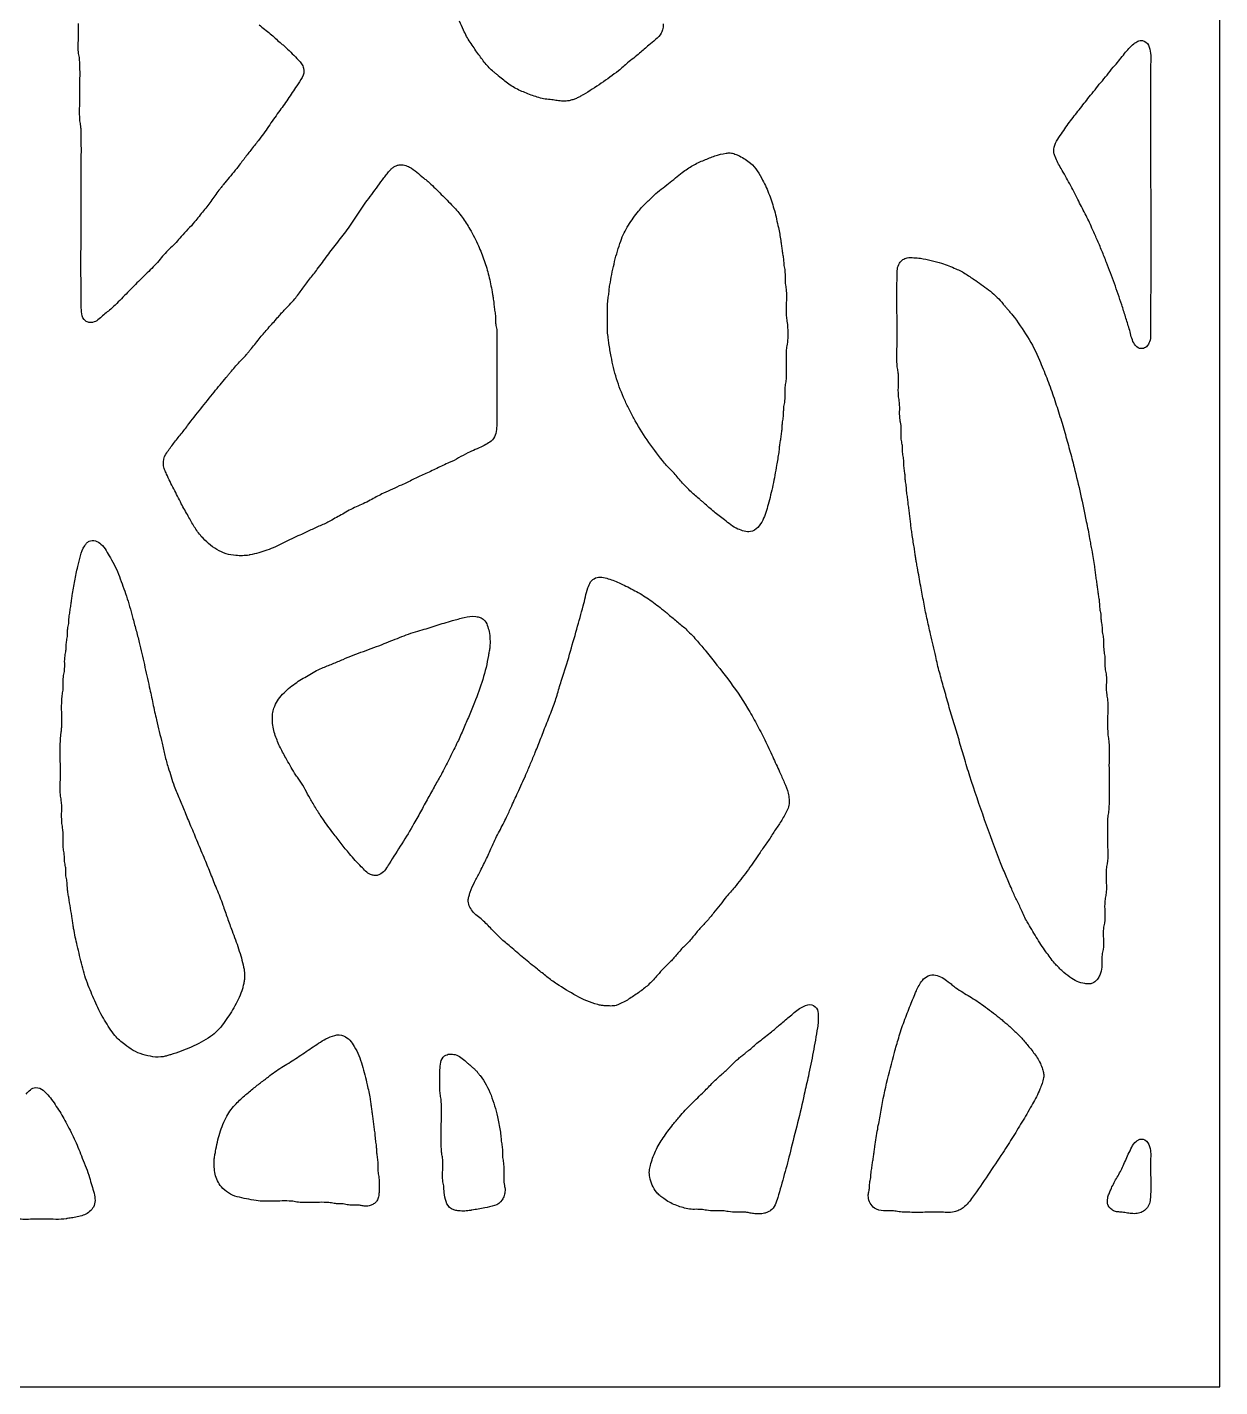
# Model space of a CAD drawing. Extents: x 0 to 950, y 0 to 950.
# Drawn here: x 519.5 to 950, y 0 to 490.7 of the extents above; entities that cross this region are included whole.
import ezdxf

# ---------------------------------------------------------------- set-up
doc = ezdxf.new("R2010")
doc.units = 0
doc.layers.add('OBRYS', color=7, linetype='CONTINUOUS')
doc.layers.add('VYREZY', color=1, linetype='CONTINUOUS')

msp = doc.modelspace()

# ---------------------------------------------------------------- linework, layer by layer
at = {"layer": 'OBRYS'}
msp.add_lwpolyline([(0, 0), (950, 0), (950, 950), (0, 950)], close=True, dxfattribs=at)
at = {"layer": 'VYREZY'}
for points in [[(603.211, 491.5436, 0.01465603), (605.216, 489.9291, -0.00839549), (607.2416, 488.3394, -0.0254307), (609.0154, 486.7423, 0.02438268), (610.7861, 485.1412, 0.00147913), (611.8631, 484.2642, -0.02120708), (612.9037, 483.3462, -0.00268854), (615.2005, 481.1162, -0.01207279), (617.4298, 478.8199, -0.02701636), (618.565, 477.4514, -0.1082009), (619.2788, 475.8652, -0.18769182), (618.7276, 472.5295, -0.01286226), (616.7995, 469.4578, -0.00330523), (613.589, 464.6925, -0.00939246), (610.259, 460.011, 0.01337853), (606.6259, 454.8162, -0.02239918), (602.9021, 449.6911, -0.00210106), (601.5358, 447.9922, 0.00726477), (600.1872, 446.2795, -0.00060865), (597.6584, 442.9784, -0.00062397), (595.1215, 439.6836, -0.01403771), (592.9884, 437.0751, 0.01018811), (590.8348, 434.4826, -0.0005405), (589.9695, 433.3991, 0.00036046), (589.1038, 432.3158, 0.01875102), (586.1625, 428.3324, -0.02736851), (583.1554, 424.4033, 0.01151259), (581.5261, 422.4089, -0.00428372), (579.9255, 420.3906, -0.03128198), (577.5061, 417.7494, 0.02974185), (575.0782, 415.1152, -0.03268026), (571.2748, 411.0372, 0.03273395), (567.472, 406.9587, -0.03066037), (563.408, 402.5638, 0.00555149), (559.1208, 398.3708, 0.00430052), (554.6329, 393.805, -0.01296218), (550.0679, 389.319, -0.0201734), (548.4139, 387.8961, 0.01422677), (546.7425, 386.4925, -0.01167423), (545.0577, 385.063, -0.12206621), (543.1145, 384.1544, -0.09695928), (541.78, 384.153, -0.12100087), (540.5813, 384.7071, -0.19597247), (539.2033, 387.1712, -0.02801197), (539, 390.2084, -0.00405985), (538.9404, 412.2115, 0.00135325), (539, 434.2151, -0.00215306), (539.0396, 443.4169, 0.00646016), (539, 452.6179, 0.01516722), (538.9342, 454.0007, 0.01610587), (538.7821, 455.3766, 0.01047375), (538.6221, 456.3476, -0.03125537), (538.5029, 457.3227, -0.02203052), (538.4422, 461.3214, 0.00722137), (538.5, 465.3236, -0.00459887), (538.557, 471.5256, 0.01383269), (538.4996, 477.7255, 0.00972608), (538.4438, 478.7132, 0.01582718), (538.3377, 479.6965, 0.02397971), (538.155, 480.6618, -0.04094638), (538.0054, 481.6305, -0.0263552), (537.9421, 485.0285, 0.00851311), (538, 488.4309, -0.00692207), (538.0499, 492.0328, 0.02109738)], [(749.0745, 491.9319, -0.08094208), (748.9815, 490.2, -0.07253863), (748.3689, 488.5725, -0.09822145), (746.3497, 486.1783, 0.0085348), (743.8903, 484.1427, -0.00486977), (742.2201, 482.7394, 0.01060396), (740.5664, 481.3174, -0.01992647), (738.4318, 479.55, 0.00746575), (736.2523, 477.8351, 0.01938731), (734.611, 476.3945, -0.02425941), (732.9564, 474.9706, -0.01607222), (726.7144, 470.4198, -0.01687166), (720.1867, 466.29, -0.00268805), (718.9914, 465.5977, -0.03628761), (717.7492, 465.0021, -0.00781753), (716.4526, 464.5158, -0.03633726), (715.1217, 464.1466, -0.0590733), (712.956, 463.9731, -0.02557866), (710.7797, 464.1677, -0.01809179), (709.8138, 464.34, 0.02690394), (708.8458, 464.4952, 0.00712945), (707.6676, 464.6025, -0.02477999), (706.4954, 464.7512, -0.045181), (701.9398, 465.9925, -0.0131008), (697.5431, 467.7614, -0.05189549), (693.4081, 470.0875, -0.02916365), (689.6887, 473.061, 0.01154242), (688.7867, 473.8358, 0.00001575), (687.8667, 474.5897, -0.05359366), (684.822, 477.6846, -0.01385331), (682.2069, 481.1794, -0.00635282), (679.4003, 485.264, -0.04631328), (677.0484, 489.6027, 0.00995638), (675.58, 492.855, -0.02368905)], [(519.1068, 105.6599, -0.04757917), (520.656, 107.2117, -0.16407263), (522.605, 107.9585, -0.19583379), (525.2739, 106.9961, -0.03320123), (527.4051, 104.8049, -0.0285695), (529.1953, 102.4403, -0.00081122), (530.8463, 99.9707, -0.01527659), (532.4188, 97.4463, -0.01520166), (533.8347, 94.8309, -0.00588028), (536.7937, 88.7672, -0.02259634), (539.4004, 82.551, 0.01042393), (540.7667, 79.0565, -0.02967519), (541.9956, 75.5175, 0.00612585), (542.832, 72.6852, -0.01290016), (543.6298, 69.8425, -0.05415751), (543.9883, 67.291, -0.13731971), (543.3913, 64.8676, -0.17219568), (540.2254, 62.1173, -0.05996419), (535.9496, 61.0053, -0.00407968), (534.9743, 60.8812, 0.00778611), (534, 60.75, 0.0618168), (533.8112, 60.6971, -0.06402504), (533.6222, 60.6451, -0.04316139), (529.8479, 60.4396, 0.007965), (526.0548, 60.5, 0.00464198), (520.6584, 60.4499, -0.01396907), (515.2639, 60.5004, -0.01006177)]]:
    msp.add_lwpolyline(points, format="xyb", dxfattribs=at)
for points in [[(922.1166, 374.6798, -0.23221837), (920.0371, 375.3483, -0.09423405), (918.657, 377.3002, -0.05395452), (917.915, 379.5411, 0.02380835), (917.3064, 381.8334, -0.00322205), (915.9617, 386.1692, 0.00687394), (914.5856, 390.4947, 0.00404014), (911.96, 398.1641, 0.01068818), (909.1102, 405.7514, 0.00076065), (907.412, 409.9761, 0.00729902), (905.6462, 414.1724, 0.0058196), (904.7473, 416.1609, -0.00863675), (903.8597, 418.1544, 0.02088413), (901.3831, 423.3688, -0.00556438), (898.7458, 428.5091, 0.00849825), (895.81, 434.1495, 0.0067934), (892.703, 439.6977, -0.00651149), (891.5329, 441.7845, -0.03250757), (890.531, 443.9517, -0.0376952), (890.1345, 445.2672, -0.07972434), (890.0553, 446.6254, -0.1180144), (891.0807, 449.5629, -0.00451537), (892.8333, 452.2391, -0.01449047), (896.159, 456.9192, -0.00740628), (899.6874, 461.4505, 0.00833515), (901.5084, 463.798, -0.01595661), (903.3642, 466.1166, 0.01635581), (905.4672, 468.7483, -0.0226037), (907.6018, 471.3523, 0.02290828), (909.8614, 474.1121, -0.02294236), (912.1211, 476.8717, 0.01855931), (913.8965, 479.0015, -0.00575081), (915.6179, 481.1774, -0.01326419), (917.1757, 482.9997, -0.03871047), (918.9096, 484.6462, -0.05223711), (920.3958, 485.6153, -0.16806272), (922.0652, 485.8513, -0.23799234), (924.2213, 484.1783, -0.091744), (924.9959, 481.2741, -0.02880348), (925.0601, 478.0768, 0.00937938), (925, 474.8747, 0.00049574), (925.0464, 428.0759, -0.00148721), (925, 381.2772, -0.00032532), (924.9889, 378.8693, -0.11887058), (924.4281, 376.5965, -0.08383175), (923.483, 375.3424, -0.1543194)], [(780.6217, 308.6474, -0.11864058), (778.3049, 308.7668, -0.02724168), (776.0605, 309.5661, -0.0677979), (773.5214, 311.0607, 0.00343459), (771.1734, 312.885, -0.00505052), (767.4259, 315.8161, -0.01913906), (763.827, 318.9228, 0.0101402), (762.9399, 319.7169, 0.00624263), (762.0271, 320.4816, -0.02225299), (758.7556, 323.4057, -0.01309764), (755.6968, 326.5556, -0.02007129), (754.1546, 328.3702, 0.02710265), (752.5882, 330.1618, 0.00151462), (751.0531, 331.727, -0.02473029), (749.5941, 333.3598, -0.01467403), (743.9548, 340.7709, -0.0268877), (738.9552, 348.6167, -0.0146671), (737.0082, 352.318, -0.00481298), (735.2061, 356.0939, -0.03553858), (732.2546, 363.8267, -0.02666252), (730.2829, 371.8748, -0.00361013), (729.8615, 374.1938, -0.01060832), (729.5064, 376.5233, -0.00372395), (729.386, 377.4998, 0.00857613), (729.2562, 378.4751, -0.00619798), (729.0945, 379.647, -0.02244689), (729.0003, 380.8251, -0.00986377), (728.9274, 385.6234, -0.00530884), (729.0001, 390.4224, -0.01233954), (729.0599, 391.6074, -0.01677221), (729.1886, 392.7867, -0.01247974), (729.3519, 393.7548, 0.02223085), (729.4963, 394.7253, 0.01573178), (729.5672, 395.7117, -0.02787545), (729.6619, 396.6951, -0.01159724), (729.8327, 397.6611, 0.00910544), (730.0083, 398.6264, -0.02043881), (731.5521, 406.142, -0.02340112), (733.7475, 413.4916, -0.05723034), (736.5022, 419.174, -0.02975881), (740.216, 424.3189, -0.02780662), (742.9083, 427.2655, -0.00425645), (745.7881, 430.0376, -0.02800055), (748.358, 432.2103, 0.00806279), (751.0162, 434.2819, -0.00294459), (753.4952, 436.2549, 0.00077115), (755.9828, 438.2172, -0.03905342), (759.7577, 440.7521, -0.03276855), (763.8601, 442.7225, -0.00770897), (767.7392, 444.213, -0.05825624), (771.7537, 445.1744, 0.00915932), (772.5071, 445.2782, -0.06185087), (773.2616, 445.3022, -0.06915093), (774.9787, 444.9004, -0.01980793), (776.612, 444.1952, -0.03496471), (778.6769, 443.021, -0.02870725), (780.5774, 441.5929, -0.07240431), (783.0609, 438.7868, -0.02330815), (784.984, 435.5294, -0.03361633), (787.4007, 430.1101, -0.0175826), (789.2541, 424.4631, -0.02202845), (789.9947, 421.4088, 0.00815463), (790.6509, 418.3326, -0.01043313), (791.132, 416.0259, -0.01366048), (791.5013, 413.6991, 0.00598873), (791.7519, 411.9478, -0.00626351), (792.0014, 410.1964, 0.00925098), (792.2615, 408.4462, -0.01606681), (792.4976, 406.6932, -0.00894191), (792.5803, 405.7093, 0.01956813), (792.6838, 404.7279, 0.01735056), (792.8587, 403.7611, -0.03673893), (792.9957, 402.7904, -0.02157642), (793.0567, 400.2068, 0.04045589), (793.2147, 397.6333, 0.01126821), (793.376, 396.6631, -0.03183868), (793.497, 395.6888, -0.02861053), (793.5096, 391.0909, 0.02632597), (793.5013, 386.4918, 0.02395239), (793.5982, 385.513, -0.0008477), (793.7404, 384.5386, -0.00319374), (793.9018, 383.3667, -0.02375059), (793.9997, 382.1892, -0.01120373), (794.0387, 379.2002, -0.0328177), (793.8152, 376.225, -0.01853471), (793.6416, 375.258, 0.03709605), (793.5043, 374.2872, 0.02482631), (793.4407, 370.4906, -0.00864721), (793.5, 366.6898, -0.00508837), (793.4764, 364.7026, -0.02964067), (793.3153, 362.7251, -0.01853726), (793.1417, 361.7581, 0.03708924), (793.0043, 360.7873, 0.02545782), (792.961, 358.0001, -0.04403218), (792.8148, 355.2236, -0.01793135), (792.6423, 354.2565, 0.03556863), (792.5043, 353.2857, 0.01725495), (792.4406, 351.5003, -0.03495544), (792.3141, 349.7216, -0.01699138), (792.1432, 348.7543, 0.03332757), (792.0042, 347.7836, 0.0117998), (791.9219, 346.2018, -0.02977146), (791.7831, 344.6264, -0.00133004), (791.6361, 343.6548, 0.0059611), (791.4982, 342.682, -0.00926938), (791.2383, 340.9318, 0.01607334), (791.0022, 339.1788, 0.0090746), (790.9198, 338.195, -0.02216204), (790.8118, 337.2145, -0.00820762), (790.4122, 334.893, 0.00653868), (790.0049, 332.5728, -0.01199601), (788.6699, 325.4275, -0.01375502), (786.969, 318.3611, -0.01546629), (786.1082, 315.5247, -0.02913661), (784.9996, 312.7796, -0.07093655), (783.2546, 310.1376, -0.16670968)], [(599.6221, 300.1451, -0.03551488), (597.2425, 299.9455, -0.0182474), (594.8507, 300.0025, -0.12329239), (587.9814, 302.17, -0.07449784), (582.3634, 306.8993, -0.04821971), (579.8177, 310.4203, -0.00353028), (577.6391, 314.2027, 0.00132443), (576.3609, 316.4446, -0.01389553), (575.14, 318.7171, 0.00384716), (572.4181, 324.0369, -0.01310682), (569.796, 329.4045, -0.01405465), (569.103, 331.0433, -0.06453803), (568.6781, 332.7566, -0.17524168), (569.5938, 336.6188, -0.01921424), (572.0381, 340.056, -0.00714107), (574.7455, 343.4673, 0.01050234), (577.4295, 346.8963, -0.00890927), (582.1685, 352.9903, 0.00086931), (587.0056, 359.0083, -0.00790335), (589.1526, 361.6038, 0.00820754), (591.298, 364.2006, 0.00062696), (592.0383, 365.1296, -0.00931139), (592.7945, 366.0454, 0.00450376), (594.4569, 368.0199, -0.02164843), (596.1844, 369.9344, 0.00206145), (597.5757, 371.3599, 0.02123662), (598.8979, 372.8473, -0.00241612), (599.6537, 373.7648, -0.00340623), (600.4202, 374.6735, 0.01362985), (602.0384, 376.6738, -0.00685873), (603.63, 378.6963, -0.01707826), (605.0603, 380.3452, 0.01608474), (606.4941, 381.9913, -0.01901223), (608.2005, 383.9275, 0.01877709), (609.9079, 385.8629, -0.00900572), (611.0642, 387.2265, -0.01466966), (612.2834, 388.5334, 0.00245647), (614.2348, 390.5254, 0.0236636), (616.0775, 392.6141, 0.00372039), (617.4264, 394.3234, 0.01177034), (618.7214, 396.0732, -0.01385992), (621.4436, 399.7193, 0.00645172), (624.2203, 403.3257, 0.00138177), (627.8863, 408.2449, -0.00530728), (631.5907, 413.1349, -0.00449332), (633.5527, 415.6219, 0.01904163), (635.4401, 418.1632, 0.00384367), (639.3145, 423.9115, -0.014647), (643.3105, 429.5725, 0.00228963), (645.554, 432.5898, 0.00359514), (647.7619, 435.6332, -0.01118591), (648.8297, 437.0591, -0.01039073), (649.9582, 438.4377, -0.00929592), (650.7393, 439.3188, -0.05906411), (651.627, 440.0801, -0.03997719), (652.642, 440.6492, -0.071161), (653.7496, 440.9785, -0.09878697), (655.6952, 440.8811, -0.06602719), (657.5249, 440.1529, -0.05048261), (660.1134, 438.3377, 0.00936417), (662.5563, 436.3062, 0.00450198), (663.6471, 435.4492, -0.0250812), (664.7004, 434.5491, -0.00867558), (668.9864, 430.3545, -0.00207257), (673.1819, 426.068, -0.03800132), (676.4766, 422.113, -0.01962683), (679.3008, 417.7963, -0.02134601), (680.915, 414.8233, -0.00566289), (682.3676, 411.7649, -0.02451884), (684.5088, 406.4511, -0.02416476), (686.1235, 400.9541, -0.0074402), (686.7731, 398.0829, -0.00720457), (687.3384, 395.1939, -0.01063371), (687.5543, 393.835, 0.00561376), (687.7565, 392.4737, -0.01025905), (687.892, 391.4994, -0.00396805), (687.9998, 390.5215, 0.00304337), (688.1058, 389.5431, 0.00792381), (688.2332, 388.5674, 0.00520701), (688.3862, 387.5956, -0.0263164), (688.4978, 386.6195, -0.01885893), (688.5353, 385.0292, 0.03754696), (688.6319, 383.4449, 0.03117649), (688.8253, 382.4826, -0.04539596), (688.9909, 381.5173, -0.02897733), (689.0587, 378.3218, 0.00917622), (689, 375.1213, 0.00174834), (689.0482, 361.3273, -0.00524541), (689, 347.534, -0.02991361), (688.7938, 344.7452, -0.12172098), (687.7955, 342.2153, -0.10627747), (686.0664, 340.6335, -0.01390365), (683.9652, 339.4819, -0.02299156), (681.2579, 338.2482, 0.02115902), (678.5457, 337.0243, 0.01579264), (675.2328, 335.2238, -0.03237106), (671.8674, 333.5368, 0.01675603), (667.364, 331.4525, -0.01641434), (662.8619, 329.3651, 0.02077425), (658.7333, 327.4069, -0.02113919), (654.6034, 325.4519, 0.01629204), (651.3598, 323.9547, -0.01621064), (648.1164, 322.4569, 0.02393859), (645.9752, 321.4277, 0.00717604), (643.8999, 320.2661, -0.02412139), (641.4336, 318.9934, -0.00682753), (638.8906, 317.8745, 0.02409772), (636.3895, 316.6693, 0.00717611), (633.9661, 315.3087, -0.00921357), (631.7115, 314.055, 0.00894844), (629.4562, 312.8024, -0.03226577), (625.7268, 310.953, 0.01651344), (621.9352, 309.2193, -0.0082512), (619.9654, 308.2789, -0.00718005), (617.9675, 307.3998, 0.02157854), (612.0474, 304.5886, -0.03496931), (606.0633, 301.9409, -0.01568712), (603.0667, 300.9635, -0.02768372), (600, 300.2501, 0.0512075), (599.8112, 300.1967, -0.05585188)], [(904.0597, 145.6695, -0.09849562), (902.7039, 145.4327, -0.01835234), (901.3042, 145.5171, -0.08764948), (898.4757, 146.3051, -0.04386067), (895.9193, 147.8176, -0.03109817), (892.9865, 150.2091, -0.02593276), (890.3433, 152.9205, -0.02540949), (888.7454, 154.9373, 0.00437048), (887.2319, 157.0222, -0.02529519), (883.7256, 162.3032, -0.00035385), (880.4906, 167.7641, -0.02259236), (879.3742, 169.8625, -0.01084613), (878.3997, 172.0324, 0.01798824), (876.6364, 175.8137, -0.01868279), (874.8785, 179.5972, 0.00280375), (872.8575, 184.3348, -0.00743734), (870.8808, 189.0905, -0.01125574), (865.0833, 204.6552, -0.00458877), (859.7808, 220.399, -0.0076984), (858.7302, 223.792, 0.00679616), (857.6856, 227.187, -0.01406993), (855.8633, 233.4315, 0.01554826), (854.0227, 239.67, -0.0122389), (852.1409, 245.8961, 0.00329444), (850.3703, 252.1567, -0.00627559), (849.5835, 255.0032, 0.00514271), (848.8031, 257.8516, -0.01496629), (848.0799, 260.7107, -0.0022536), (847.4553, 263.5942, 0.00802992), (846.5352, 267.617, -0.00321175), (845.5762, 271.6311, -0.00256695), (844.9243, 274.5067, 0.00101586), (844.2812, 277.3844, -0.01138187), (843.1158, 283.16, 0.00378286), (842.038, 288.954, -0.00801218), (841.4547, 292.244, 0.00775245), (840.8732, 295.5342, 0.00349525), (840.6807, 296.4966, -0.01104751), (840.5027, 297.4616, 0.00316644), (840.242, 299.0123, -0.01073361), (840.0049, 300.5664, -0.00307331), (839.8833, 301.543, 0.01131269), (839.7457, 302.5173, 0.00189575), (839.3543, 304.8434, -0.01027488), (839.002, 307.1752, 0.00498266), (838.8654, 308.1488, 0.00019608), (838.7187, 309.121, -0.0141729), (838.4795, 311.0756, 0.01361969), (838.2424, 313.0304, -0.0064839), (838.11, 314.0059, -0.00507434), (838.0001, 314.9842, 0.00323636), (837.8938, 315.9632, 0.00826064), (837.7651, 316.9394, -0.00081609), (837.6219, 317.9128, -0.01071667), (837.5013, 318.889, -0.00281227), (837.4068, 319.8706, 0.01380201), (837.2909, 320.8496, 0.00851375), (837.1318, 321.82, -0.02414719), (837.0032, 322.7939, -0.01535205), (836.941, 323.9819, 0.02978194), (836.8448, 325.1661, 0.02275152), (836.663, 326.1311, -0.03540994), (836.5059, 327.099, -0.01225155), (836.4152, 328.4809, 0.02551742), (836.2879, 329.8586, 0.01089685), (836.1264, 330.829, -0.03041364), (836.0031, 331.8035, -0.01179277), (835.929, 333.5869, 0.0311097), (835.7864, 335.3632, 0.01009193), (835.6273, 336.334, -0.02795264), (835.503, 337.3085, -0.01841812), (835.4557, 338.6987, 0.03502713), (835.3623, 340.084, 0.02960714), (835.1706, 341.0474, -0.04457696), (835.008, 342.014, -0.03300126), (834.9759, 344.8061, 0.04784345), (834.8613, 347.5893, 0.02962099), (834.67, 348.5528, -0.04453723), (834.5078, 349.5194, -0.02894705), (834.4463, 352.7045, 0.04525587), (834.2816, 355.8782, 0.01034774), (834.1218, 356.8493, -0.03116271), (834.0028, 357.8245, -0.03085313), (834.0126, 361.6259, 0.03464497), (833.9937, 365.4253, 0.0351877), (833.7385, 367.1774, -0.04035734), (833.5017, 368.9307, -0.02000964), (833.4418, 373.3301, 0.00660484), (833.5, 377.7326, 0.00168743), (833.4608, 389.3355, -0.00506268), (833.5, 400.9379, -0.01960339), (833.626, 403.3272, -0.12229305), (834.3907, 405.5216, -0.09286795), (835.5971, 406.7812, -0.10562604), (837.1878, 407.4749, -0.06695785), (838.3799, 407.555, 0.01043105), (839.584, 407.4998, -0.01924342), (840.7658, 407.4248, -0.0167069), (841.9393, 407.265, -0.01550735), (845.7943, 406.4847, -0.01418875), (849.5965, 405.4769, -0.02450338), (852.206, 404.5641, -0.00517309), (854.7598, 403.4969, -0.04224484), (858.4196, 401.5419, -0.00472705), (861.8923, 399.2443, -0.02032925), (867.1786, 395.3525, -0.0521343), (871.8265, 390.7597, -0.00637834), (872.569, 389.831, 0.01746094), (873.3314, 388.9194, -0.00437704), (874.2501, 387.8778, -0.0139416), (875.1297, 386.8036, -0.02652447), (880.5499, 378.9687, -0.03822003), (884.9068, 370.5125, -0.00600176), (887.5229, 364.0999, -0.01340415), (889.8875, 357.5924, -0.00277074), (892.0363, 351.0246, -0.00962447), (894.0214, 344.4066, -0.00003146), (895.7673, 338.1489, -0.00706956), (897.4241, 331.8678, -0.00592863), (899.7277, 322.1126, -0.00563695), (901.8051, 312.3067, 0.00042291), (902.4245, 309.2247, -0.00893465), (902.9913, 306.1331, 0.00765129), (903.3755, 304.0065, -0.00294319), (903.7798, 301.8835, -0.00712603), (904.2727, 298.9773, 0.00161185), (904.7336, 296.0656, -0.00524839), (904.8804, 295.0928, -0.00935099), (904.9987, 294.1163, -0.00380989), (905.0914, 293.1343, 0.01571432), (905.2075, 292.1553, 0.00276535), (905.3592, 291.1843, -0.00785508), (905.501, 290.2119, 0.00634008), (905.7511, 288.4596, -0.00635038), (906.0011, 286.7073, 0.01149801), (906.2693, 284.957, -0.023033), (906.4969, 283.2023, -0.01516352), (906.5594, 282.0143, 0.02962307), (906.6561, 280.8302, 0.02253912), (906.8375, 279.8651, -0.03523605), (906.9941, 278.8972, -0.0120819), (907.0852, 277.5153, 0.02551633), (907.2132, 276.1379, 0.00823514), (907.3701, 275.167, -0.02354555), (907.497, 274.1927, -0.01454339), (907.5605, 273.0049, 0.02905632), (907.6582, 271.821, 0.02427134), (907.8428, 270.856, -0.04124921), (907.9943, 269.8876, -0.02170869), (908.064, 267.5036, 0.0391156), (908.2163, 265.1285, 0.01080061), (908.3768, 264.1576, -0.03132987), (908.4971, 263.1826, -0.02122835), (908.5358, 260.9924, 0.0409645), (908.6606, 258.8109, 0.02438336), (908.8439, 257.8457, -0.04121809), (908.9944, 256.877, -0.0309015), (909.0302, 253.2875, 0.04818284), (909.1893, 249.7112, 0.01742087), (909.361, 248.7432, -0.03628007), (909.4959, 247.7714, -0.02425225), (909.56, 243.9727, 0.00791455), (909.5, 240.17, 0.0021344), (909.512, 237.3837, 0.0334954), (909.7218, 234.6114, 0.00952478), (909.8802, 233.6399, -0.03056744), (909.9973, 232.6643, -0.02173202), (910.06, 228.4653, 0.00713437), (910, 224.2626, 0.00378969), (910.0561, 216.8601, -0.01137994), (909.9999, 209.4592, -0.01824971), (909.9208, 208.2777, -0.00982271), (909.7754, 207.1019, -0.00886566), (909.6182, 206.1302, 0.03008565), (909.5026, 205.1542, 0.02152074), (909.4406, 200.9551, -0.00706883), (909.5, 196.7525, 0.00690894), (909.5552, 192.757, -0.04181567), (909.3325, 188.7809, -0.02272709), (909.1518, 187.8152, 0.04009797), (909.0051, 186.8459, 0.03466226), (909.0011, 182.0516, -0.05207501), (908.8311, 177.2748, -0.02238242), (908.651, 176.3089, 0.03986231), (908.505, 175.3395, 0.03382718), (908.4964, 171.3452, -0.05091865), (908.3519, 167.365, -0.02738233), (908.1637, 166.4008, 0.04324031), (908.0065, 165.4333, 0.03498411), (907.9885, 161.6399, -0.05087722), (907.8506, 157.8593, -0.02705486), (907.6629, 156.895, 0.04299442), (907.5064, 155.9273, 0.0258907), (907.4387, 152.9437, -0.06977261), (907.1131, 150.0023, -0.02654041), (906.6441, 148.4999, -0.08366781), (905.8682, 147.1531, -0.03361626), (905.0522, 146.289, -0.09467274)], [(568.6219, 119.1453, -0.08432776), (564.9073, 119.1388, -0.02590222), (561.2337, 119.9537, -0.06564389), (557.7944, 121.4126, -0.03571362), (554.7001, 123.5463, -0.00307313), (552.8517, 125.0448, -0.05101178), (551.1844, 126.7252, -0.03011258), (549.2324, 129.4632, -0.00106779), (547.4516, 132.3227, -0.03565465), (544.2362, 138.4452, -0.00886953), (541.5714, 144.8446, -0.035299), (539.3192, 151.9671, 0.00134366), (537.5509, 159.244, -0.01070005), (536.8661, 162.3112, -0.00462334), (536.2754, 165.3986, -0.01655579), (536.0169, 167.1487, 0.01192199), (535.7745, 168.9017, 0.00163066), (535.1311, 172.7777, -0.00193622), (534.49, 176.654, 0.00169553), (534.2019, 178.4016, -0.02641758), (534.0007, 180.1588, -0.01286379), (533.9585, 181.3493, 0.03156684), (533.872, 182.5354, 0.03111087), (533.6787, 183.4978, -0.04356985), (533.5098, 184.463, -0.02479429), (533.4517, 186.0512, 0.03795347), (533.352, 187.6347, 0.02626632), (533.1653, 188.5987, -0.04051055), (533.0065, 189.5657, -0.020198), (532.9407, 191.1522, 0.03482174), (532.8287, 192.7336, 0.02164184), (532.6495, 193.6993, -0.03940876), (532.5049, 194.6686, -0.02919862), (532.4657, 198.2556, 0.04728044), (532.2976, 201.829, 0.01424782), (532.1313, 202.798, -0.03399121), (532.0035, 203.771, -0.02988727), (531.9922, 207.7625, 0.04924966), (531.8272, 211.7383, 0.02143966), (531.6487, 212.7042, -0.03919508), (531.5048, 213.6737, -0.02552471), (531.4404, 217.2709, 0.00828075), (531.5, 220.8723, 0.00433076), (531.4446, 227.2724, -0.01301694), (531.5003, 233.6707, -0.02307683), (531.5958, 234.8488, -0.00407639), (531.7553, 236.0212, 0.01188119), (531.9202, 237.394, 0.01903612), (532, 238.7738, 0.01347621), (531.9665, 243.3743, -0.02087352), (532.0011, 247.9725, -0.02242948), (532.0936, 248.9523, -0.00099166), (532.232, 249.9277, -0.00712155), (532.386, 250.8997, 0.02874231), (532.4978, 251.876, 0.02240129), (532.5257, 254.2668, -0.04288018), (532.6511, 256.6479, -0.02666801), (532.8381, 257.612, 0.04274051), (532.9937, 258.5795, 0.02773445), (533.042, 261.1674, -0.04427487), (533.1754, 263.7462, -0.01966143), (533.3507, 264.7125, 0.03538613), (533.4953, 265.6821, 0.01338083), (533.5754, 267.2649, -0.02962324), (533.7066, 268.842, -0.01172271), (533.8688, 269.8117, 0.0292734), (533.9967, 270.785, 0.01959832), (534.0424, 272.1751, -0.03581076), (534.133, 273.5604, -0.02884786), (534.3227, 274.5234, 0.03982038), (534.4911, 275.4888, 0.01927785), (534.5666, 276.874, -0.03234692), (534.6782, 278.2549, -0.0113463), (534.8423, 279.2225, 0.01541926), (534.9985, 280.1912, -0.00573), (535.136, 281.1642, -0.00064451), (535.286, 282.1354, 0.00740621), (535.5323, 283.8876, -0.00978233), (535.787, 285.6384, -0.00170415), (536.6709, 290.8693, -0.01848269), (537.7645, 296.0566, 0.00173061), (538.7144, 299.9167, -0.08442601), (540.2631, 303.5166, -0.03068417), (540.9577, 304.4573, -0.11102084), (541.8661, 305.1511, -0.19049751), (544.1045, 305.2735, -0.10173888), (546.1481, 304.0908, -0.08022706), (548.0134, 301.7995, 0.00283654), (549.5233, 299.2155, -0.04326639), (552.7757, 292.4484, -0.00994455), (555.3002, 285.3491, -0.00735748), (556.4919, 281.5905, -0.01128246), (557.5426, 277.7907, 0.00625123), (558.7551, 273.2275, -0.00654402), (559.9649, 268.6636, -0.00976643), (561.818, 260.6226, 0.00504304), (563.5953, 252.5635, -0.00746892), (564.8778, 246.6107, 0.01095396), (566.2016, 240.6679, -0.00365945), (567.2031, 236.4618, -0.00001984), (568.1737, 232.2483, 0.00258469), (569.2118, 227.845, 0.01697155), (570.4206, 223.4882, -0.00427771), (571.4567, 220.0911, 0.02276862), (572.6165, 216.738, 0.00584124), (574.4987, 212.1619, -0.00569998), (576.3822, 207.5863, 0.00363848), (577.4266, 205.0189, 0.004178), (578.511, 202.4683, -0.00863798), (579.7243, 199.5424, 0.00846616), (580.9365, 196.6162, -0.0061293), (582.2392, 193.5127, 0.00580905), (583.54, 190.4083, -0.01129269), (585.6995, 185.0914, 0.01158914), (587.8622, 179.7758, -0.01348998), (589.0433, 176.8408, -0.00353221), (590.1242, 173.8663, -0.00170537), (591.7634, 169.2041, 0.00875457), (593.4678, 164.5661, -0.01224756), (595.8068, 158.0616, -0.02641139), (597.6345, 151.4032, -0.01583345), (597.886, 150.0471, -0.0345837), (597.9996, 148.6751, -0.0312388), (597.932, 147.2956, -0.01695297), (597.7317, 145.9271, -0.01605876), (597.4027, 144.3937, -0.02515186), (596.9489, 142.8937, -0.04831613), (594.0805, 136.8107, -0.01777353), (590.4212, 131.1357, -0.0466823), (588.2512, 128.5676, -0.04416454), (585.6521, 126.4326, -0.04641331), (578.73, 122.5912, -0.03078923), (571.2818, 119.8528, -0.00030777), (569.9614, 119.4586, -0.02988734)], [(732.1144, 137.6536, -0.06918651), (730.1437, 137.4293, -0.00544999), (728.1427, 137.5008, -0.02911052), (726.7733, 137.6448, -0.02782512), (725.429, 137.9435, -0.05836339), (717.7569, 141.105, -0.01824957), (710.6128, 145.4259, -0.02439216), (707.0923, 147.9886, 0.00172265), (703.6874, 150.7115, -0.00385766), (698.7478, 154.6964, -0.01056819), (693.9261, 158.8214, 0.01426565), (692.1039, 160.3571, -0.02547512), (690.3182, 161.9318, -0.01032925), (687.0929, 165.215, 0.01956521), (683.8093, 168.4363, 0.02572878), (681.962, 169.9463, -0.07096499), (680.2732, 171.602, -0.06179389), (679.0915, 173.6179, -0.12424162), (678.7289, 175.872, -0.05515798), (678.999, 177.2191, -0.00451652), (679.4301, 178.5325, -0.04235105), (681.0166, 182.1746, 0.00783058), (682.8568, 185.711, 0.00120416), (685.0727, 190.164, 0.01421236), (687.1494, 194.6813, -0.02079406), (689.6302, 199.8957, 0.00585748), (692.2677, 205.0378, 0.00803526), (693.2103, 207.0084, 0.00748087), (694.0913, 209.0074, -0.01362865), (695.3256, 211.7173, 0.0136108), (696.5601, 214.4272, -0.01639404), (698.0602, 217.6723, 0.01692172), (699.5568, 220.9188, 0.00058068), (701.2412, 224.9369, 0.00269631), (702.8993, 228.9659, -0.00184597), (703.9494, 231.5301, 0.0097908), (704.9585, 234.1102, -0.00859821), (707.1072, 239.6431, 0.00573161), (709.2878, 245.164, 0.02291883), (710.9585, 250.2249, -0.01214979), (712.5211, 255.3244, 0.01175331), (715.3006, 264.3696, -0.0021472), (717.9065, 273.469, 0.00774041), (719.0524, 277.6461, -0.00641848), (720.1872, 281.8264, 0.01906415), (720.9822, 285.0778, -0.03191144), (721.8592, 288.3034, -0.05610539), (722.8764, 290.4564, -0.16559791), (724.6271, 291.8987, -0.12625139), (726.935, 292.1529, -0.03537852), (729.2724, 291.6494, -0.02857128), (731.5106, 290.8576, -0.00778891), (733.6887, 289.9038, -0.01791478), (738.8442, 287.3229, -0.02322056), (743.768, 284.3284, -0.01557321), (746.179, 282.5927, -0.00583993), (748.5144, 280.7545, 0.00404328), (749.7565, 279.7697, -0.01160574), (750.9832, 278.7664, 0.00255298), (752.6473, 277.3545, -0.00178433), (754.3135, 275.9451, 0.00832587), (755.9992, 274.5566, -0.02504263), (757.6357, 273.1143, -0.00698523), (759.6081, 271.1376, -0.02144195), (761.4635, 269.0539, 0.01129591), (763.0104, 267.2439, -0.01347007), (764.5493, 265.4273, -0.00548694), (772.3758, 255.4451, -0.02851215), (779.4949, 244.9706, -0.01084819), (782.7432, 239.2742, -0.00837489), (785.7704, 233.4566, -0.00438867), (787.2532, 230.4201, -0.01091717), (788.6421, 227.3403, 0.01372539), (789.8816, 224.6326, -0.01480909), (791.1151, 221.9223, 0.00835246), (792.7919, 218.1083, -0.04521408), (794.1779, 214.1968, -0.04049665), (794.5463, 212.0402, -0.06791336), (794.4434, 209.8678, -0.0752449), (793.734, 207.8179, -0.00635664), (792.6898, 205.8886, -0.02626532), (790.4747, 202.3658, 0.0165339), (788.1896, 198.8839, -0.02008778), (785.8831, 195.4232, 0.00992943), (783.5053, 192.008, -0.01175526), (779.2961, 186.0093, -0.01183353), (774.8088, 180.2157, -0.01711547), (773.3734, 178.5689, 0.0188542), (771.9439, 176.9173, 0.00389517), (769.6126, 173.9622, -0.00463607), (767.277, 171.0106, 0.00093395), (766.0339, 169.4635, -0.02319055), (764.7247, 167.9747, 0.0015169), (763.346, 166.5376, 0.01964774), (762.0303, 165.0447, -0.00510902), (760.7632, 163.5196, 0.00515552), (759.4963, 161.9945, -0.03089243), (756.7981, 159.0669, 0.0302119), (754.0958, 156.1428, -0.00872613), (752.9391, 154.7779, -0.01488176), (751.7196, 153.4696, -0.00255233), (749.3208, 151.0695, 0.02630925), (747.0418, 148.5616, -0.03415347), (744.0564, 145.3781, -0.0322575), (740.675, 142.6172, -0.00951114), (737.064, 140.1403, -0.04832297), (733.2088, 138.1056, 0.01845201), (732.668, 137.8603, -0.05288406)], [(646.1141, 184.6543, -0.09212624), (644.7673, 184.5462, -0.07576263), (643.4527, 184.8886, -0.09465041), (641.6582, 186.1026, 0.00079531), (640.0932, 187.6568, -0.02305705), (637.9398, 189.9947, 0.00841604), (635.8538, 192.3969, -0.0219113), (632.8358, 196.0679, 0.00707106), (629.9255, 199.83, -0.01350825), (628.0199, 202.3601, -0.0037856), (626.2023, 204.9554, -0.01366435), (623.827, 208.6123, -0.00676553), (621.6024, 212.3642, -0.01349356), (619.9051, 215.5108, 0.0331196), (618.089, 218.5828, 0.01428519), (617.0404, 220.025, -0.0264314), (616.0281, 221.4907, -0.00988177), (614.4188, 224.226, 0.00382757), (612.8426, 226.981, -0.02206144), (610.6285, 231.2004, -0.03139287), (608.879, 235.6275, -0.03295641), (608.251, 238.1109, -0.04181001), (608.0001, 240.6568, -0.02840954), (608.0918, 242.833, -0.06149371), (608.5681, 244.9451, -0.10803995), (611.687, 249.9214, -0.04335949), (616.2326, 253.8209, -0.02114605), (618.5532, 255.3415, -0.00651705), (620.9563, 256.7327, 0.00490784), (623.3665, 258.1176, -0.03348365), (625.8465, 259.36, -0.0057377), (629.6977, 260.925, 0.00893079), (633.5385, 262.5146, -0.01779166), (640.8993, 265.4091, 0.01057018), (648.3041, 268.1982, -0.0018905), (654.7391, 270.7504, -0.02447148), (661.2918, 272.9574, 0.0096036), (667.141, 274.7357, -0.01090861), (672.9946, 276.4986, -0.00083814), (677.2152, 277.6624, -0.09566918), (681.5012, 277.9914, -0.05489787), (683.0318, 277.6429, -0.10869107), (684.3467, 276.8367, -0.1196811), (685.5981, 274.8669, -0.02946805), (686.2348, 272.5557, -0.04575512), (686.5634, 269.7948, -0.02637728), (686.4917, 267.0074, -0.03001046), (686.2749, 265.4516, 0.00935909), (685.9936, 263.9035, -0.03587477), (683.9506, 255.285, -0.01931856), (680.9655, 246.9287, -0.00459039), (679.0034, 242.1679, -0.00260614), (676.973, 237.4358, 0.00134035), (675.9499, 235.0678, -0.0143708), (674.8658, 232.7282, 0.00348408), (672.1473, 227.1809, -0.0116886), (669.3388, 221.6804, -0.0079646), (668.173, 219.6031, 0.00907636), (667.0119, 217.5232, -0.00798907), (665.7587, 215.2668, 0.0079276), (664.5052, 213.0105, -0.00826664), (663.1532, 210.581, 0.01207003), (661.82, 208.1415, -0.0096576), (660.4986, 205.6959, -0.00046379), (659.1278, 203.2769, -0.01385926), (654.7154, 195.9863, 0.00552328), (650.1806, 188.768, -0.00873939), (648.8897, 186.7421, -0.11603859), (647.1864, 185.1395, -0.01704067), (646.6649, 184.8616, -0.04799638)], [(854.1218, 63.1466, -0.06485262), (851.5515, 62.9373, 0.01208741), (848.9523, 63, 0.00326811), (842.7565, 62.9592, -0.00986888), (836.5618, 63.0001, -0.01322969), (835.3779, 63.0627, -0.01545695), (834.1996, 63.193, -0.01652137), (833.2322, 63.3632, 0.03561037), (832.261, 63.4961, 0.02695418), (828.6295, 63.5356, -0.1653823), (825.3248, 64.503, -0.12027151), (823.7969, 66.2493, -0.09552844), (823.1287, 68.4973, -0.08327232), (823.2331, 70.0381, 0.03309519), (823.4939, 71.5787, 0.02106267), (823.5527, 72.567, -0.03122391), (823.6314, 73.5529, -0.02542484), (823.8195, 74.5153, 0.03399094), (823.9909, 75.4798, 0.01380236), (824.0859, 76.6605, -0.02417579), (824.2053, 77.8381, -0.0033869), (824.358, 78.8078, 0.00849008), (824.5008, 79.779, -0.00643533), (824.7507, 81.5295, 0.00641569), (825.0008, 83.28, -0.00636863), (825.2507, 85.0305, 0.00629414), (825.5008, 86.781, -0.01119078), (825.9756, 89.886, 0.00339041), (826.4989, 92.9839, -0.01035222), (826.9941, 95.6862, 0.0097397), (827.4926, 98.3879, -0.01747198), (829.7322, 109.5541, -0.00728526), (832.5231, 120.6013, -0.01073874), (833.2944, 123.2487, 0.00745154), (834.0832, 125.8913, -0.02077379), (836.0509, 131.8952, -0.00616266), (838.3408, 137.789, 0.00051776), (839.3731, 140.3596, -0.0111299), (840.4595, 142.9071, -0.01414405), (841.4192, 144.8757, -0.05304679), (842.6276, 146.6885, -0.11523537), (844.7772, 148.314, -0.15542697), (847.3984, 148.6024, -0.08828467), (849.7785, 147.6657, -0.02286847), (851.9251, 146.2073, -0.01575574), (853.3174, 145.0952, 0.02609781), (854.7312, 144.013, 0.01883157), (859.7535, 140.8399, -0.02839669), (864.7098, 137.5742, -0.0014016), (867.5612, 135.4415, -0.00911017), (870.3667, 133.2497, -0.01093442), (871.7276, 132.0958, 0.01049058), (873.0874, 130.9407, -0.02328687), (876.0594, 128.2823, -0.01289871), (878.8335, 125.4138, -0.01857241), (880.1181, 123.9063, 0.00890494), (881.374, 122.3734, -0.03192682), (884.1063, 118.7066, -0.06786153), (886.0444, 114.6008, -0.04345238), (886.3841, 113.072, -0.06650556), (886.3826, 111.5138, -0.05876443), (885.8463, 109.4242, -0.00322233), (885.0506, 107.403, -0.02282604), (883.8194, 104.6981, -0.01420649), (882.3906, 102.0901, 0.00336785), (880.7081, 99.1708, -0.00638886), (879.008, 96.2619, -0.00217727), (875.4079, 90.3375, -0.00940232), (871.6723, 84.4991, -0.00046365), (866.2824, 76.4305, -0.00627515), (860.7848, 68.436, -0.02265014), (859.1948, 66.3883, -0.05293838), (857.3233, 64.6114, -0.05696362), (855.8045, 63.7012, -0.05388577)], [(785.6215, 62.6466, -0.05840265), (783.6469, 62.4222, -0.02386165), (781.651, 62.5245, -0.03206411), (780.0986, 62.7798, 0.04371186), (778.5434, 62.9986, 0.01820654), (775.5586, 63.0463, -0.04082479), (772.5869, 63.2283, -0.00799206), (771.615, 63.384, 0.0294359), (770.6388, 63.4976, 0.02202952), (767.6513, 63.5364, -0.04313928), (764.6762, 63.7007, -0.01459459), (763.7071, 63.8676, 0.0340975), (762.7341, 63.9964, 0.02142713), (760.348, 64.0455, -0.05543126), (757.9831, 64.2553, -0.04595012), (753.4384, 65.6168, -0.06220254), (749.3059, 67.9128, -0.01282724), (747.8959, 69.0005, -0.05641622), (746.6569, 70.2645, -0.05768255), (745.1163, 72.7919, -0.06270669), (744.223, 75.61, -0.02959864), (744.0794, 76.7764, -0.04417942), (744.1087, 77.9486, -0.03443321), (744.2863, 78.913, 0.00942606), (744.5123, 79.8695, -0.03330242), (745.2748, 82.5228, -0.01911668), (746.3122, 85.0857, -0.03129056), (747.6069, 87.5401, -0.00859718), (749.0958, 89.8879, -0.01532482), (750.8043, 92.3167, -0.0058067), (752.6146, 94.6722, -0.01684158), (753.7656, 96.0371, 0.01297798), (754.9274, 97.3934, -0.0307874), (759.2498, 102.0905, 0.00501226), (763.8169, 106.5669, 0.00391466), (767.0405, 109.8414, -0.02901998), (770.4188, 112.9449, 0.03190476), (773.1918, 115.522, -0.02235527), (775.9178, 118.1542, -0.02114149), (777.1489, 119.1515, 0.01743983), (778.3877, 120.14, -0.00749587), (779.3018, 120.8997, 0.00154228), (780.225, 121.6486, 0.01427217), (782.0262, 123.2065, -0.02162195), (783.8491, 124.7369, 0.00064307), (786.0453, 126.429, 0.00512722), (788.2218, 128.1463, 0.01286354), (789.5831, 129.3022, -0.01188684), (790.9423, 130.4608, 0.01221505), (792.7529, 132.0065, -0.01377342), (794.5683, 133.5463, 0.00651082), (796.4047, 135.0588, -0.0263716), (798.2973, 136.4953, -0.07860785), (801.241, 137.8797, -0.27264682), (803.9907, 137.1787, -0.1964316), (805.0259, 134.7362, -0.01104512), (804.9998, 131.8712, -0.02067099), (804.914, 130.6913, -0.01063282), (804.7545, 129.5182, -0.00892367), (803.222, 120.8133, -0.00256753), (801.4896, 112.1446, -0.01163164), (800.7421, 108.8883, 0.01063466), (799.9881, 105.6333, -0.01077383), (797.5894, 95.2916, 0.00148826), (794.9984, 84.9938, -0.00616608), (792.8065, 76.6138, -0.00337351), (790.4549, 68.2767, -0.03735127), (789.4819, 65.6626, -0.12905201), (787.7646, 63.5721, -0.05978695), (786.7412, 63.0037, -0.03944616)], [(642.1238, 65.17, -0.08474077), (640.7814, 65.2798, 0.04652522), (639.4378, 65.4935, 0.02411523), (637.4448, 65.5263, -0.04178109), (635.4589, 65.6292, -0.03106187), (634.4955, 65.8219, 0.04343671), (633.5294, 65.9904, 0.02436622), (631.94, 66.0495, -0.03759643), (630.3553, 66.1503, -0.02660378), (629.3904, 66.3378, 0.04278015), (628.4222, 66.4937, 0.02735046), (625.0225, 66.5597, -0.00886507), (621.618, 66.5, 0.00129613), (619.2244, 66.4942, -0.03585745), (616.8423, 66.6533, -0.02610527), (615.8772, 66.8395, 0.04236873), (614.9087, 66.9939, 0.02707891), (611.5089, 67.0594, -0.00872603), (608.1045, 67, 0.00128061), (605.1138, 66.9924, -0.03950132), (602.1406, 67.2123, -0.02419445), (595.2601, 68.6156, -0.15796263), (589.604, 72.1847, -0.12029563), (587.3776, 76.734, -0.07187977), (587.0056, 81.8806, -0.03160664), (587.2165, 83.4382, 0.00864177), (587.4991, 84.9873, -0.03334285), (589.031, 91.5347, -0.04928675), (591.6116, 97.7247, -0.03817546), (593.1085, 100.0612, -0.03177396), (594.9182, 102.1681, -0.00815901), (596.6176, 103.8538, -0.02041903), (598.4093, 105.4385, 0.00159383), (600.096, 106.8207, -0.00400398), (601.7892, 108.1947, -0.00065221), (603.3403, 109.4296, -0.0129471), (604.9238, 110.6214, 0.01652974), (606.026, 111.4634, -0.00528063), (607.1095, 112.3304, -0.03165262), (612.0116, 115.6914, 0.01183671), (617.0516, 118.861, 0.00521834), (622.1453, 122.3123, -0.0234974), (627.3562, 125.5717, -0.06536982), (630.497, 126.8313, -0.16150561), (633.7286, 126.6067, -0.11185439), (635.9522, 125.0445, -0.05293128), (637.5843, 122.8054, -0.06142893), (640.4299, 116.1004, -0.01393112), (642.2506, 108.9937, -0.00685249), (642.7814, 106.4943, -0.00473262), (643.2541, 103.9831, -0.01455689), (643.5143, 102.2316, 0.00917187), (643.7557, 100.477, -0.00601966), (644.0081, 98.7243, 0.00507136), (644.2572, 96.971, -0.00769184), (644.3906, 95.9951, -0.00468885), (644.4999, 95.0163, 0.00339436), (644.6066, 94.0368, 0.00772346), (644.735, 93.0601, 0.00208355), (644.8826, 92.0866, -0.018488), (644.998, 91.1095, -0.00966418), (645.0708, 89.9231, 0.02493449), (645.1796, 88.7408, 0.01804603), (645.3535, 87.7733, -0.03432302), (645.4955, 86.8022, -0.01228029), (645.578, 85.2187, 0.02870615), (645.7123, 83.6409, 0.01163751), (645.8745, 82.6699, -0.03198096), (645.9969, 81.6949, -0.02175106), (646.0352, 79.5035, 0.04122472), (646.1583, 77.3206, 0.02490518), (646.3426, 76.3551, -0.04156013), (646.4943, 75.3862, -0.01987721), (646.5788, 72.7854, -0.01161881), (646.4993, 70.1831, -0.02639702), (646.3311, 68.6098, -0.10767609), (645.7657, 67.1686, -0.08639243), (644.8345, 66.1902, -0.06951474), (643.6422, 65.5406, -0.02633572), (642.8949, 65.3033, -0.04185119)], [(679.6214, 63.6451, -0.02690375), (677.4357, 63.4459, -0.03180438), (675.2429, 63.5039, -0.03405153), (673.8826, 63.7209, -0.09020039), (672.6346, 64.2575, -0.17039368), (670.6849, 66.8372, -0.05439137), (670.0048, 70.1754, -0.02315801), (669.95, 71.3663, 0.03453631), (669.8682, 72.554, 0.03038879), (669.6743, 73.5179, -0.04508841), (669.5091, 74.4848, -0.03873895), (669.5029, 78.2885, 0.03991128), (669.4878, 82.0914, 0.03181191), (669.2275, 83.845, -0.04131722), (669.0009, 85.6009, -0.01712597), (668.9408, 90.8056, 0.00567925), (669, 96.013, -0.00822566), (669.056, 99.4188, 0.02538961), (668.9952, 102.8205, 0.03234806), (668.7332, 104.7742, -0.03978095), (668.5005, 106.7295, -0.0114953), (668.4398, 110.5335, -0.00439445), (668.5001, 114.3384, -0.04004506), (668.7955, 117.1509, -0.18903577), (670.1949, 119.391, -0.14378039), (672.0028, 120.0574, -0.07918985), (673.9778, 119.8782, -0.1034677), (676.0884, 118.8463, -0.01605033), (677.9339, 117.3137, -0.00027618), (678.9749, 116.3901, 0.00706305), (680.0282, 115.4808, -0.00748772), (680.9251, 114.7053, -0.03349243), (681.7537, 113.8608, -0.02229166), (682.3643, 113.0811, 0.01393762), (682.9621, 112.2908, -0.08014185), (686.9306, 105.2882, -0.03319031), (689.2512, 97.4912, -0.00615025), (689.7857, 94.9912, -0.00680557), (690.2553, 92.4783, -0.02208138), (690.4052, 91.3039, -0.00108904), (690.5006, 90.1226, 0.00493636), (690.5877, 89.1392, 0.01112844), (690.7063, 88.1593, 0.0126508), (690.8709, 87.1886, -0.03250909), (690.9967, 86.2138, -0.01827992), (691.0499, 84.2241, 0.03749844), (691.1792, 82.2422, 0.01984236), (691.3551, 81.2744, -0.03801819), (691.4955, 80.3028, -0.0272265), (691.5423, 76.7128, 0.04470906), (691.714, 73.1357, 0.01439144), (691.9102, 71.9651, -0.06714648), (691.9817, 70.7906, -0.0523636), (691.6658, 69.0341, -0.07484356), (690.9229, 67.4226, -0.181013), (688.1776, 65.4157, -0.01649096), (684.6526, 64.5526, -0.0118824), (682.3317, 64.1221, -0.00069518), (680, 63.75, 0.05831178), (679.8108, 63.697, -0.06135998)], [(920.6206, 62.6466, -0.07464176), (918.6563, 62.4907, -0.01794773), (916.6762, 62.7008, -0.00902261), (915.7041, 62.8573, 0.01765814), (914.7299, 62.997, 0.00725897), (913.1459, 63.144, -0.09376972), (911.6372, 63.5534, -0.08144234), (910.3692, 64.4482, -0.12615168), (909.5824, 65.7527, -0.08369925), (909.4344, 66.9327, -0.02971987), (909.5565, 68.1305, -0.0628454), (910.0017, 69.641, 0.00497185), (910.623, 71.1015, -0.03925231), (912.6977, 75.1787, 0.0289685), (914.8588, 79.218, 0.01015934), (915.8963, 81.5855, -0.01729888), (916.967, 83.9371, 0.00742536), (918.1896, 86.4872, -0.12093376), (919.9015, 88.6353, -0.03385345), (920.7026, 89.1711, -0.1290464), (921.6042, 89.416, -0.26217543), (923.9753, 88.1074, -0.10848882), (924.9807, 85.243, -0.0433446), (925.0572, 83.0435, 0.01297491), (925, 80.8359, 0.00490562), (925.0593, 74.8216, -0.014792), (924.9997, 68.8096, -0.03684359), (924.7536, 66.6442, -0.11447405), (923.8958, 64.696, -0.09700231), (922.4448, 63.3853, -0.07842924)]]:
    msp.add_lwpolyline(points, format="xyb", close=True, dxfattribs=at)

doc.saveas('drawing.dxf')
